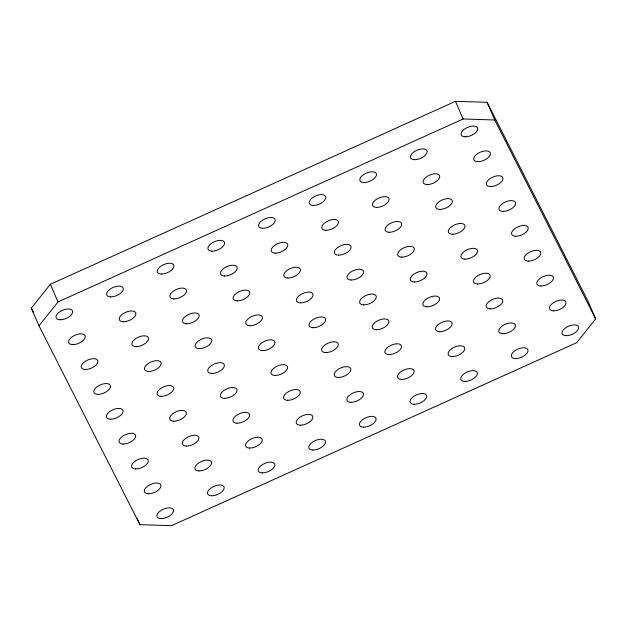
<?xml version="1.0" encoding="UTF-8"?>
<svg xmlns="http://www.w3.org/2000/svg" width="627" height="627" viewBox="0 0 627 627"><rect width="100%" height="100%" fill="white"/><g stroke="black" fill="none" stroke-linecap="round" stroke-linejoin="round"><path stroke-width="0.94" d="M31.35 308.147L50.364 284.282L455.476 101.331L487.101 102.326L588.001 301.203L595.65 318.853L576.636 342.718L171.524 525.669L139.899 524.674L38.999 325.797L31.35 308.147L33.56 312.505M38.999 325.797L58.013 301.94L463.134 118.989L494.758 119.984L595.65 318.853M487.101 102.326L494.758 119.984M455.476 101.331L463.134 118.989M50.364 284.282L58.013 301.94M137.219 518.498L139.899 524.674M515.582 236.254A8.896 4.452 -23.4 0 0 528.232 228.346A8.896 4.452 -23.4 0 0 515.841 227.962A8.896 4.452 -23.4 0 0 515.582 236.254M465.132 136.819A8.896 4.452 -23.4 0 0 477.782 128.911A8.896 4.452 -23.4 0 0 465.391 128.519A8.896 4.452 -23.4 0 0 465.132 136.819M502.972 211.393A8.896 4.452 -23.4 0 0 515.621 203.493A8.896 4.452 -23.4 0 0 503.222 203.101A8.896 4.452 -23.4 0 0 502.972 211.393M464.944 259.123A8.896 4.452 -23.4 0 0 477.594 251.215A8.896 4.452 -23.4 0 0 465.195 250.824A8.896 4.452 -23.4 0 0 464.944 259.123M414.494 159.689A8.896 4.452 -23.4 0 0 427.144 151.781A8.896 4.452 -23.4 0 0 414.753 151.389A8.896 4.452 -23.4 0 0 414.494 159.689M477.555 283.984A8.896 4.452 -23.4 0 0 490.204 276.076A8.896 4.452 -23.4 0 0 477.813 275.684A8.896 4.452 -23.4 0 0 477.555 283.984M427.105 184.542A8.896 4.452 -23.4 0 0 439.754 176.642A8.896 4.452 -23.4 0 0 427.363 176.25A8.896 4.452 -23.4 0 0 427.105 184.542M439.715 209.402A8.896 4.452 -23.4 0 0 452.373 201.502A8.896 4.452 -23.4 0 0 439.974 201.11A8.896 4.452 -23.4 0 0 439.715 209.402M477.743 161.68A8.896 4.452 -23.4 0 0 490.4 153.772A8.896 4.452 -23.4 0 0 478.001 153.38A8.896 4.452 -23.4 0 0 477.743 161.68M490.165 308.837A8.896 4.452 -23.4 0 0 502.815 300.936A8.896 4.452 -23.4 0 0 490.424 300.545A8.896 4.452 -23.4 0 0 490.165 308.837M502.776 333.697A8.896 4.452 -23.4 0 0 515.425 325.797A8.896 4.452 -23.4 0 0 503.034 325.405A8.896 4.452 -23.4 0 0 502.776 333.697M515.386 358.558A8.896 4.452 -23.4 0 0 528.036 350.658A8.896 4.452 -23.4 0 0 515.645 350.266A8.896 4.452 -23.4 0 0 515.386 358.558M490.361 186.532A8.896 4.452 -23.4 0 0 503.011 178.632A8.896 4.452 -23.4 0 0 490.612 178.24A8.896 4.452 -23.4 0 0 490.361 186.532M553.414 310.827A8.896 4.452 -23.4 0 0 566.063 302.927A8.896 4.452 -23.4 0 0 553.672 302.535A8.896 4.452 -23.4 0 0 553.414 310.827M540.803 285.975A8.896 4.452 -23.4 0 0 553.453 278.067A8.896 4.452 -23.4 0 0 541.062 277.675A8.896 4.452 -23.4 0 0 540.803 285.975M528.193 261.114A8.896 4.452 -23.4 0 0 540.842 253.206A8.896 4.452 -23.4 0 0 528.451 252.814A8.896 4.452 -23.4 0 0 528.193 261.114M566.024 335.688A8.896 4.452 -23.4 0 0 578.682 327.788A8.896 4.452 -23.4 0 0 566.283 327.396A8.896 4.452 -23.4 0 0 566.024 335.688M452.333 234.263A8.896 4.452 -23.4 0 0 464.983 226.355A8.896 4.452 -23.4 0 0 452.584 225.971A8.896 4.452 -23.4 0 0 452.333 234.263M363.856 182.551A8.896 4.452 -23.4 0 0 376.506 174.651A8.896 4.452 -23.4 0 0 364.115 174.259A8.896 4.452 -23.4 0 0 363.856 182.551M376.466 207.412A8.896 4.452 -23.4 0 0 389.116 199.511A8.896 4.452 -23.4 0 0 376.725 199.12A8.896 4.452 -23.4 0 0 376.466 207.412M389.077 232.272A8.896 4.452 -23.4 0 0 401.727 224.364A8.896 4.452 -23.4 0 0 389.336 223.98A8.896 4.452 -23.4 0 0 389.077 232.272M401.688 257.133A8.896 4.452 -23.4 0 0 414.345 249.225A8.896 4.452 -23.4 0 0 401.946 248.841A8.896 4.452 -23.4 0 0 401.688 257.133M414.306 281.993A8.896 4.452 -23.4 0 0 426.956 274.085A8.896 4.452 -23.4 0 0 414.557 273.693A8.896 4.452 -23.4 0 0 414.306 281.993M426.916 306.846A8.896 4.452 -23.4 0 0 439.566 298.946A8.896 4.452 -23.4 0 0 427.167 298.554A8.896 4.452 -23.4 0 0 426.916 306.846M439.527 331.707A8.896 4.452 -23.4 0 0 452.177 323.806A8.896 4.452 -23.4 0 0 439.786 323.414A8.896 4.452 -23.4 0 0 439.527 331.707M452.138 356.567A8.896 4.452 -23.4 0 0 464.787 348.667A8.896 4.452 -23.4 0 0 452.396 348.275A8.896 4.452 -23.4 0 0 452.138 356.567M464.748 381.428A8.896 4.452 -23.4 0 0 477.398 373.52A8.896 4.452 -23.4 0 0 465.007 373.136A8.896 4.452 -23.4 0 0 464.748 381.428M313.218 205.421A8.896 4.452 -23.4 0 0 325.868 197.521A8.896 4.452 -23.4 0 0 313.469 197.129A8.896 4.452 -23.4 0 0 313.218 205.421M325.828 230.281A8.896 4.452 -23.4 0 0 338.478 222.381A8.896 4.452 -23.4 0 0 326.087 221.989A8.896 4.452 -23.4 0 0 325.828 230.281M338.439 255.142A8.896 4.452 -23.4 0 0 351.089 247.234A8.896 4.452 -23.4 0 0 338.698 246.85A8.896 4.452 -23.4 0 0 338.439 255.142M351.049 280.003A8.896 4.452 -23.4 0 0 363.699 272.094A8.896 4.452 -23.4 0 0 351.308 271.703A8.896 4.452 -23.4 0 0 351.049 280.003M363.66 304.863A8.896 4.452 -23.4 0 0 376.318 296.955A8.896 4.452 -23.4 0 0 363.919 296.563A8.896 4.452 -23.4 0 0 363.66 304.863M376.278 329.716A8.896 4.452 -23.4 0 0 388.928 321.816A8.896 4.452 -23.4 0 0 376.529 321.424A8.896 4.452 -23.4 0 0 376.278 329.716M388.889 354.576A8.896 4.452 -23.4 0 0 401.539 346.676A8.896 4.452 -23.4 0 0 389.14 346.284A8.896 4.452 -23.4 0 0 388.889 354.576M401.499 379.437A8.896 4.452 -23.4 0 0 414.149 371.529A8.896 4.452 -23.4 0 0 401.758 371.145A8.896 4.452 -23.4 0 0 401.499 379.437M414.11 404.297A8.896 4.452 -23.4 0 0 426.76 396.389A8.896 4.452 -23.4 0 0 414.369 395.998A8.896 4.452 -23.4 0 0 414.11 404.297M262.58 228.291A8.896 4.452 -23.4 0 0 275.229 220.39A8.896 4.452 -23.4 0 0 262.831 219.999A8.896 4.452 -23.4 0 0 262.58 228.291M275.19 253.151A8.896 4.452 -23.4 0 0 287.84 245.243A8.896 4.452 -23.4 0 0 275.449 244.859A8.896 4.452 -23.4 0 0 275.19 253.151M287.801 278.012A8.896 4.452 -23.4 0 0 300.451 270.104A8.896 4.452 -23.4 0 0 288.059 269.712A8.896 4.452 -23.4 0 0 287.801 278.012M300.411 302.872A8.896 4.452 -23.4 0 0 313.061 294.964A8.896 4.452 -23.4 0 0 300.67 294.572A8.896 4.452 -23.4 0 0 300.411 302.872M313.022 327.725A8.896 4.452 -23.4 0 0 325.672 319.825A8.896 4.452 -23.4 0 0 313.281 319.433A8.896 4.452 -23.4 0 0 313.022 327.725M325.632 352.586A8.896 4.452 -23.4 0 0 338.29 344.685A8.896 4.452 -23.4 0 0 325.891 344.294A8.896 4.452 -23.4 0 0 325.632 352.586M338.251 377.446A8.896 4.452 -23.4 0 0 350.901 369.538A8.896 4.452 -23.4 0 0 338.502 369.154A8.896 4.452 -23.4 0 0 338.251 377.446M350.861 402.307A8.896 4.452 -23.4 0 0 363.511 394.399A8.896 4.452 -23.4 0 0 351.112 394.015A8.896 4.452 -23.4 0 0 350.861 402.307M363.472 427.167A8.896 4.452 -23.4 0 0 376.122 419.259A8.896 4.452 -23.4 0 0 363.731 418.867A8.896 4.452 -23.4 0 0 363.472 427.167M211.942 251.161A8.896 4.452 -23.4 0 0 224.591 243.252A8.896 4.452 -23.4 0 0 212.192 242.868A8.896 4.452 -23.4 0 0 211.942 251.161M224.552 276.021A8.896 4.452 -23.4 0 0 237.202 268.113A8.896 4.452 -23.4 0 0 224.803 267.721A8.896 4.452 -23.4 0 0 224.552 276.021M237.163 300.882A8.896 4.452 -23.4 0 0 249.812 292.974A8.896 4.452 -23.4 0 0 237.421 292.582A8.896 4.452 -23.4 0 0 237.163 300.882M249.773 325.734A8.896 4.452 -23.4 0 0 262.423 317.834A8.896 4.452 -23.4 0 0 250.032 317.442A8.896 4.452 -23.4 0 0 249.773 325.734M262.384 350.595A8.896 4.452 -23.4 0 0 275.034 342.695A8.896 4.452 -23.4 0 0 262.642 342.303A8.896 4.452 -23.4 0 0 262.384 350.595M274.994 375.455A8.896 4.452 -23.4 0 0 287.644 367.547A8.896 4.452 -23.4 0 0 275.253 367.163A8.896 4.452 -23.4 0 0 274.994 375.455M287.605 400.316A8.896 4.452 -23.4 0 0 300.262 392.408A8.896 4.452 -23.4 0 0 287.864 392.024A8.896 4.452 -23.4 0 0 287.605 400.316M300.223 425.177A8.896 4.452 -23.4 0 0 312.873 417.268A8.896 4.452 -23.4 0 0 300.474 416.877A8.896 4.452 -23.4 0 0 300.223 425.177M312.834 450.037A8.896 4.452 -23.4 0 0 325.484 442.129A8.896 4.452 -23.4 0 0 313.085 441.737A8.896 4.452 -23.4 0 0 312.834 450.037M161.296 274.03A8.896 4.452 -23.4 0 0 173.953 266.122A8.896 4.452 -23.4 0 0 161.554 265.73A8.896 4.452 -23.4 0 0 161.296 274.03M173.914 298.891A8.896 4.452 -23.4 0 0 186.564 290.983A8.896 4.452 -23.4 0 0 174.165 290.591A8.896 4.452 -23.4 0 0 173.914 298.891M186.525 323.744A8.896 4.452 -23.4 0 0 199.174 315.843A8.896 4.452 -23.4 0 0 186.775 315.452A8.896 4.452 -23.4 0 0 186.525 323.744M199.135 348.604A8.896 4.452 -23.4 0 0 211.785 340.704A8.896 4.452 -23.4 0 0 199.394 340.312A8.896 4.452 -23.4 0 0 199.135 348.604M211.746 373.465A8.896 4.452 -23.4 0 0 224.395 365.565A8.896 4.452 -23.4 0 0 212.004 365.173A8.896 4.452 -23.4 0 0 211.746 373.465M224.356 398.325A8.896 4.452 -23.4 0 0 237.006 390.417A8.896 4.452 -23.4 0 0 224.615 390.033A8.896 4.452 -23.4 0 0 224.356 398.325M236.967 423.186A8.896 4.452 -23.4 0 0 249.617 415.278A8.896 4.452 -23.4 0 0 237.225 414.886A8.896 4.452 -23.4 0 0 236.967 423.186M249.577 448.046A8.896 4.452 -23.4 0 0 262.235 440.138A8.896 4.452 -23.4 0 0 249.836 439.746A8.896 4.452 -23.4 0 0 249.577 448.046M262.196 472.899A8.896 4.452 -23.4 0 0 274.845 464.999A8.896 4.452 -23.4 0 0 262.447 464.607A8.896 4.452 -23.4 0 0 262.196 472.899M110.658 296.9A8.896 4.452 -23.4 0 0 123.307 288.992A8.896 4.452 -23.4 0 0 110.916 288.6A8.896 4.452 -23.4 0 0 110.658 296.9M123.268 321.753A8.896 4.452 -23.4 0 0 135.926 313.853A8.896 4.452 -23.4 0 0 123.527 313.461A8.896 4.452 -23.4 0 0 123.268 321.753M135.887 346.613A8.896 4.452 -23.4 0 0 148.536 338.713A8.896 4.452 -23.4 0 0 136.137 338.321A8.896 4.452 -23.4 0 0 135.887 346.613M148.497 371.474A8.896 4.452 -23.4 0 0 161.147 363.574A8.896 4.452 -23.4 0 0 148.748 363.182A8.896 4.452 -23.4 0 0 148.497 371.474M161.108 396.335A8.896 4.452 -23.4 0 0 173.757 388.426A8.896 4.452 -23.4 0 0 161.366 388.042A8.896 4.452 -23.4 0 0 161.108 396.335M173.718 421.195A8.896 4.452 -23.4 0 0 186.368 413.287A8.896 4.452 -23.4 0 0 173.977 412.895A8.896 4.452 -23.4 0 0 173.718 421.195M186.329 446.056A8.896 4.452 -23.4 0 0 198.978 438.148A8.896 4.452 -23.4 0 0 186.587 437.756A8.896 4.452 -23.4 0 0 186.329 446.056M198.939 470.908A8.896 4.452 -23.4 0 0 211.589 463.008A8.896 4.452 -23.4 0 0 199.198 462.616A8.896 4.452 -23.4 0 0 198.939 470.908M211.55 495.769A8.896 4.452 -23.4 0 0 224.207 487.869A8.896 4.452 -23.4 0 0 211.808 487.477A8.896 4.452 -23.4 0 0 211.55 495.769M60.02 319.77A8.896 4.452 -23.4 0 0 72.669 311.862A8.896 4.452 -23.4 0 0 60.278 311.47A8.896 4.452 -23.4 0 0 60.02 319.77M72.63 344.623A8.896 4.452 -23.4 0 0 85.28 336.723A8.896 4.452 -23.4 0 0 72.889 336.331A8.896 4.452 -23.4 0 0 72.63 344.623M85.241 369.483A8.896 4.452 -23.4 0 0 97.898 361.583A8.896 4.452 -23.4 0 0 85.499 361.191A8.896 4.452 -23.4 0 0 85.241 369.483M97.859 394.344A8.896 4.452 -23.4 0 0 110.509 386.436A8.896 4.452 -23.4 0 0 98.11 386.052A8.896 4.452 -23.4 0 0 97.859 394.344M110.47 419.204A8.896 4.452 -23.4 0 0 123.119 411.296A8.896 4.452 -23.4 0 0 110.72 410.904A8.896 4.452 -23.4 0 0 110.47 419.204M123.08 444.065A8.896 4.452 -23.4 0 0 135.73 436.157A8.896 4.452 -23.4 0 0 123.339 435.765A8.896 4.452 -23.4 0 0 123.08 444.065M135.691 468.918A8.896 4.452 -23.4 0 0 148.34 461.017A8.896 4.452 -23.4 0 0 135.949 460.626A8.896 4.452 -23.4 0 0 135.691 468.918M148.301 493.778A8.896 4.452 -23.4 0 0 160.951 485.878A8.896 4.452 -23.4 0 0 148.56 485.486A8.896 4.452 -23.4 0 0 148.301 493.778M160.912 518.639A8.896 4.452 -23.4 0 0 173.561 510.739A8.896 4.452 -23.4 0 0 161.17 510.347A8.896 4.452 -23.4 0 0 160.912 518.639"/></g></svg>
